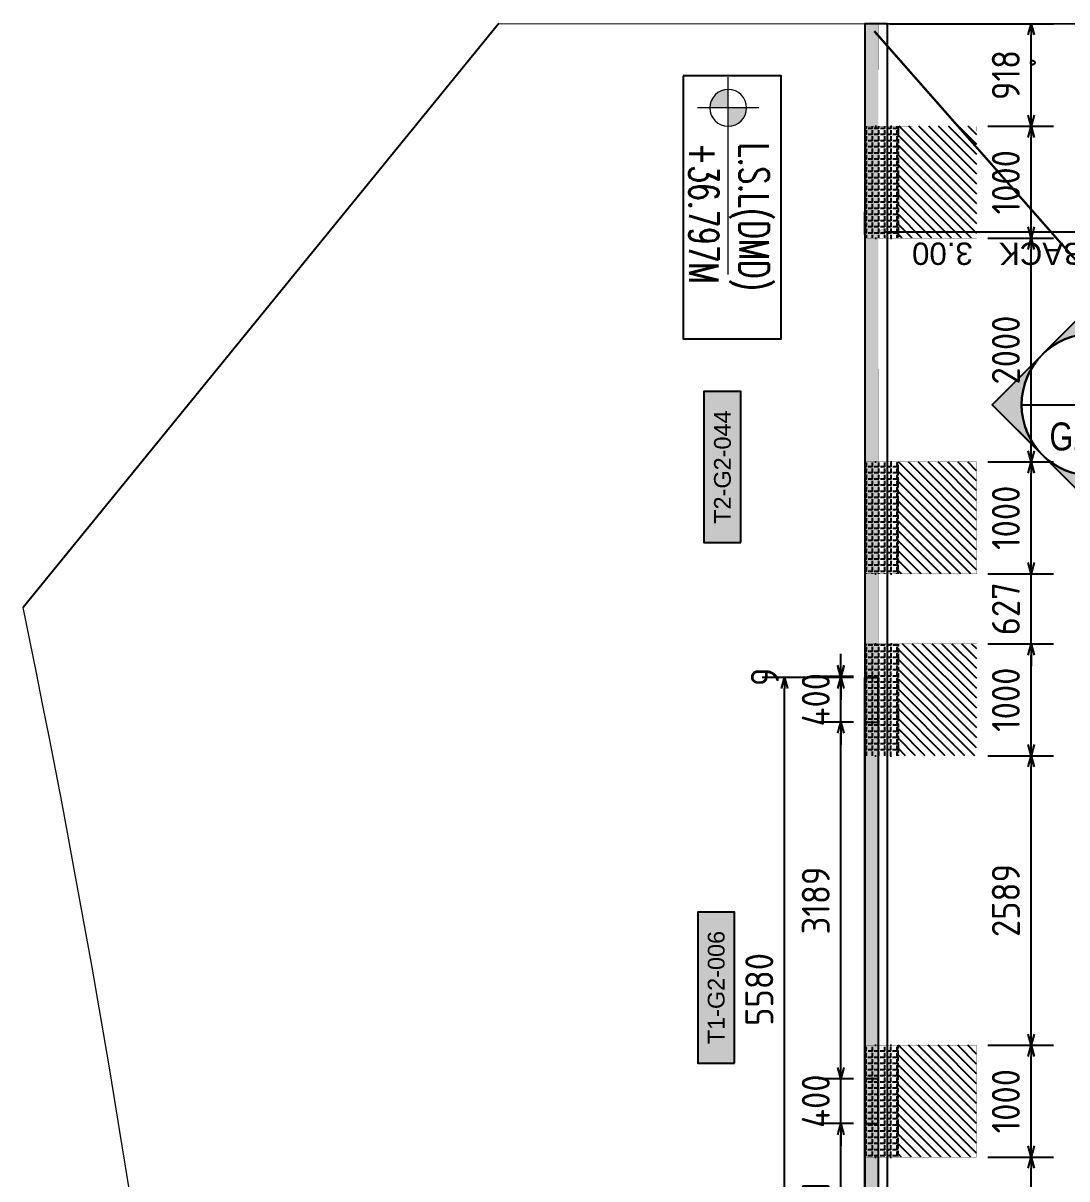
# Model space of a CAD drawing. Header units: centimetres. Extents: x -6122352 to 6876996, y -1694241 to 2592194.
# Drawn here: x -3087 to 6243, y -28477 to -18144 of the extents above; entities that cross this region are included whole.
import ezdxf
from ezdxf.enums import TextEntityAlignment as Align
from ezdxf.xclip import XClip

# ---------------------------------------------------------------- set-up
doc = ezdxf.new("R2010")
doc.units = ezdxf.units.CM
doc.header["$MEASUREMENT"] = 0
doc.header["$XCLIPFRAME"] = 2
doc.header["$PDMODE"] = 66
doc.header["$PDSIZE"] = 100
doc.linetypes.add('CENTER', pattern=[2, 1.25, -0.25, 0.25, -0.25])
doc.linetypes.add('DASHED2', pattern=[0.375, 0.25, -0.125])
doc.layers.get('Defpoints').update_dxf_attribs({"color": 255, "linetype": 'CENTER'})
for name, color, linetype in [('00-MI-DIM', 7, 'Continuous'), ('@MI-FOOTINGS', 7, 'Continuous'), ('@MI-MEP', 7, 'Continuous'), ('@MI-REF LAYER', 7, 'Continuous'), ('@MI-TYPE-01', 30, 'Continuous'), ('@MI-TYPE-02', 6, 'Continuous'), ('PANEL-TAGS', 7, 'Continuous'), ('S-DIMENSION', 251, 'Continuous'), ('XREF1$0$S-LEVELS', 2, 'Continuous'), ('XREF1$0$TYPICAL NEW PROFILE', 3, 'Continuous')]:
    doc.layers.add(name, color=color, linetype=linetype)
for name, color, linetype, lineweight, true_color in [('08-Compound Wall-2', 6, 'Continuous', 25, 0xff00ff), ('23585-XR-AR-DAMAC PLOT LIMITS$0$1-End units', 7, 'Continuous', 5, 0xf8991e), ('23585-XR-AR-DAMAC PLOT LIMITS$0$1-Open Space', 7, 'Continuous', 5, 0x90cf5a)]:
    doc.layers.add(name, color=color, linetype=linetype, lineweight=lineweight, true_color=true_color)
doc.layers.add('A-ANNO-TEXT', color=3, linetype='Continuous', lineweight=25)
doc.layers.add('XREF1$0$36-TAGLVL', color=23, linetype='Continuous', lineweight=9)
doc.styles.add('Arial Narrow', font='ARIALN.TTF', dxfattribs={"width": 0.95, "height": 500})
doc.styles.add('PANELTAG_STYLE', font='arial.ttf')
doc.styles.add('Schueco-BEMSTIL', font='isocpeur.ttf', dxfattribs={"width": 0.9})
doc.styles.get("Standard").update_dxf_attribs({"font": 'arial.ttf'})
doc.styles.add('XREF1$0$DLT_TEXT', font='romans.shx', dxfattribs={"width": 0.7})
doc.dimstyles.new('MI- JWC-TXT-2.5 MM', dxfattribs={"dimscale": 1.5, "dimtxt": 2.5, "dimasz": 1, "dimexe": 2, "dimexo": 1, "dimgap": 1, "dimtad": 1, "dimdec": 0, "dimdsep": 46, "dimtxsty": 'Schueco-BEMSTIL', "dimblk": 'OPEN30', "dimcen": 0, "dimdle": 2, "dimclrd": 140, "dimclre": 8, "dimclrt": 40, "dimadec": 0, "dimazin": 2, "dimtfac": 1, "dimtdec": 0, "dimtix": 1, "dimtmove": 2, "dimatfit": 3, "dimldrblk": 'OPEN', "dimfxl": 2, "dimlwd": -1, "dimlwe": -1, "dimarcsym": 0})
doc.dimstyles.get("Standard").update_dxf_attribs({"dimtxt": 5, "dimasz": 0.5, "dimexe": 0.18, "dimexo": 0.0625, "dimgap": 0.09, "dimtad": 0, "dimtih": 1, "dimtoh": 1, "dimdec": 0, "dimzin": 0, "dimdsep": 46, "dimtxsty": 'Standard', "dimcen": 0.09, "dimadec": 0, "dimazin": 0, "dimtfac": 1, "dimtdec": 0, "dimtofl": 0, "dimtmove": 0, "dimatfit": 3, "dimfxl": 1, "dimtolj": 1, "dimtzin": 0, "dimarcsym": 0})

# ---------------------------------------------------------------- blocks, each defined once
blk = doc.blocks.new('23585-XR-AR-BOUNDARY WALLS AND SETBACKS')
at = {"layer": '08-Compound Wall-2'}
for points in [[(496408.2168123897, 2768888.011560644), (496425.8384823207, 2768871.865715776), (496431.8861699822, 2768878.466056528), (496435.9395700579, 2768882.889856611), (496439.9931717184, 2768887.313658422), (496444.0465700577, 2768891.737456611), (496448.0999700584, 2768896.16125661), (496454.2139138345, 2768902.833818778), (496436.5926161939, 2768918.979903345)], [(496408.2168132926, 2768888.011559817), (496408.0816999988, 2768887.864099999), (496425.7770999984, 2768871.650699998)]]:
    blk.add_lwpolyline(points, dxfattribs=at)
blk = doc.blocks.new('A$C9d9485f6')
at = {"layer": 'A-ANNO-TEXT', "rotation": 312.4881850805905}
blk.add_blockref('23585-XR-AR-BOUNDARY WALLS AND SETBACKS', (-2377088.534775567, -1504219.252137818), dxfattribs=at)
blk = doc.blocks.new('23585-XR-AR-DAMAC PLOT LIMITS')
at = {"layer": '23585-XR-AR-DAMAC PLOT LIMITS$0$1-End units', "color": 251, "true_color": 0x636466}
blk.add_lwpolyline([(496431.9599000001, 2768878.398499999), (496425.7770999996, 2768871.650699999), (496408.0817, 2768887.8641), (496409.3970999997, 2768889.299699999), (496414.2648999998, 2768894.612299999)], close=True, dxfattribs=at)
at = {"layer": '23585-XR-AR-DAMAC PLOT LIMITS$0$1-Open Space', "color": 251, "true_color": 0x636466}
blk.add_lwpolyline([(496425.7770999996, 2768871.650699999), (496443.4716999996, 2768855.436699999), (496442.1381000001, 2768853.9813), (496435.5941000003, 2768854.147299999, 0.08578869217651659), (496406.8481000001, 2768878.7903), (496405.8706999999, 2768885.451099999), (496408.0817, 2768887.8641)], format="xyb", close=True, dxfattribs=at)
blk = doc.blocks.new('A$Cf093b529')
at = {"layer": 'A-ANNO-TEXT'}
blk.add_blockref('23585-XR-AR-DAMAC PLOT LIMITS', (-495391.9901121984, -2768603.441896566), dxfattribs=at)
blk = doc.blocks.new('A$C780da55d')
at = {"layer": 'S-DIMENSION'}
blk.add_circle((39.30158065707656, -0.001709586009383202), 0.01815226144074724, dxfattribs=at)
blk = doc.blocks.new('23585-XR-AR-MALDIVE-2$0$TH_4')
blk.add_blockref('A$C780da55d', (495794.655359471, 2769130.864096801))
blk = doc.blocks.new('A$C03c3e00e')
at = {"color": 1, "true_color": 0xeb0000, "const_width": 0.01}
blk.add_lwpolyline([(33.15006812522188, 1.438171602785587e-05), (27.15006329119205, 1.438264735043049e-05), (21.15020591858774, 0.0001494970638304949), (15.15020108455792, 0.0001494968309998512), (9.15019625145942, 0.0001494991593062878), (0.0001474553719162941, 0.0003353334031999111), (0, 24.00021955440752), (9.150196256116033, 24.00016883295029), (15.15020108921453, 24.00016883132048), (21.15020592231303, 24.00016883062199), (27.15034586936235, 24.00002136896364), (33.15035070292652, 24.00002136942931), (42.30238985735923, 24.0000316798687), (42.30267242528498, 2.328306436538696e-10), (40.35556572116911, 9.136274456977844e-07)], close=True, dxfattribs=at)
blk = doc.blocks.new('*D712')
at = {"color": 0, "lineweight": -2, "transparency": 16777216}
for p, q in [((494356.9695446439, 2767860.795237173), (494356.9695446439, 2767861.125886553)), ((494359.9720952666, 2767860.969882683), (494359.9720952666, 2767860.765886552)), ((494359.7920952666, 2767860.945886552), (494357.1495446439, 2767860.945886552))]:
    blk.add_line(p, q, dxfattribs=at)
at = {"color": 0, "transparency": 16777216}
for points in [[(494357.1495446439, 2767860.975886552), (494357.1495446439, 2767860.915886553), (494356.9695446439, 2767860.945886552)], [(494359.7920952666, 2767860.975886552), (494359.7920952666, 2767860.915886553), (494359.9720952666, 2767860.945886552)]]:
    blk.add_solid(points, dxfattribs=at)
at = {"layer": 'Defpoints', "color": 0, "transparency": 16777216}
for p in [(494359.9720952666, 2767861.032382683), (494356.9695446439, 2767860.945886552), (494356.9695446439, 2767860.732737173)]:
    blk.add_point(p, dxfattribs=at)
at = {"color": 0, "transparency": 16777216, "insert": (494358.4708199553, 2767861.139365406), "char_height": 0.2, "attachment_point": 5}
blk.add_mtext('\\A1;SET BACK   3.00', dxfattribs=at)
blk = doc.blocks.new('XREF1$0$LVL  ATTR')
at = {"color": 7}
blk.add_wipeout([(-0.33727806633866564, 0.38352486299273547), (1.8973092599409713, 0.38352486299273547), (1.8973092599409713, -0.45047952129880775), (-0.33727806633866564, -0.4504795212988073)], dxfattribs=at)
at = {"layer": 'XREF1$0$36-TAGLVL', "extrusion": (-4.888139810645865e-07, 1.406522031717416e-17, 0.9999999999998805)}
h = blk.add_hatch(color=252, dxfattribs=at)
h.paths.add_polyline_path([(-0.06536514837319736, 0.1562500046566129, 0.4142135623730951), (-0.2216151483731973, 4.656612873077392e-09), (-0.06536514837319736, 4.656612873077392e-09)])
h.paths.add_polyline_path([(0.09088485162680264, 4.656612873077392e-09), (-0.06536514837319736, 4.656612873077392e-09), (-0.06536514837319736, -0.1562499953433871, 0.4142135623730951)])
at = {"layer": 'XREF1$0$36-TAGLVL', "extrusion": (-4.888139810645865e-07, 1.406522031717408e-17, 0.9999999999998805)}
for p, q in [((-0.06536515014719235, -0.2604166821887048), (-0.06536515014719235, 0.2604166511446238)), ((1.351057254982072, -1.396983861923218e-08, 5.262988010916589e-07), (-0.3253053234689158, -1.396983861923218e-08, -1.018362459642307e-07))]:
    blk.add_line(p, q, dxfattribs=at)
blk.add_circle((-0.06536514830387681, -4.494034574497252e-25, 3.195139836529895e-08), 0.15625, dxfattribs=at)
at = {"layer": 'XREF1$0$S-LEVELS', "color": 1}
blk.add_lwpolyline([(-0.3372780663386656, 0.3835248629927364), (1.897309259940972, 0.3835248629927364), (1.897309259940972, -0.4504795212988069), (-0.3372780663386656, -0.4504795212988069)], close=True, dxfattribs=at)
at = {"layer": 'XREF1$0$TYPICAL NEW PROFILE', "color": 3, "style": 'XREF1$0$DLT_TEXT', "width": 0.7}
for tag, p in [('+0.00M', (0.2413431143818681, 0.067100426539497, -0.0001437184612911057)), ('S.S.L', (0.2413431143818681, -0.3452672204089993, -0.0001437184612911057))]:
    blk.add_attdef(tag, p, '', height=0.2500000000000001, dxfattribs=at)
blk = doc.blocks.new('T1-FOOTING')
at = {"transparency": 33554679}
h = blk.add_hatch(dxfattribs=at)
h.set_pattern_fill('ANGLE', color=256, scale=500)
h.set_pattern_definition([(0, (0, 0), (0, 137.5), [100, -37.5]), (90, (0, 0), (-137.5, 8.419446744138054e-15), [100, -37.5])])
h.paths.add_polyline_path([(-500, -300.0000000000218), (499.9999999999964, -300.0000000000218), (499.9999999999964, -1.818989403545856e-11), (-500, -1.818989403545856e-11)])
h.paths.add_polyline_path([(-499.75, -299.7500000000218), (499.7499999999964, -299.7500000000218), (499.7499999999964, -0.2500000000181899), (-499.75, -0.2500000000181899)], flags=16)
h = blk.add_hatch(dxfattribs=at)
h.set_pattern_fill('ANGLE', color=8, scale=200)
h.set_pattern_definition([(0, (0, 0), (0, 55.00000000000001), [40, -15]), (90, (0, 0), (-55.00000000000001, 3.367778697655222e-15), [40, -15])])
h.paths.add_polyline_path([(500.0000000000025, -300.0000000000218), (500.0000000000035, -1.818989403545856e-11), (-500, -1.816147232602816e-11), (-499.9999999999989, -300.0000000000291)])
h = blk.add_hatch(dxfattribs=at)
h.set_pattern_fill('ANSI31', color=8, scale=500)
h.set_pattern_definition([(45, (0, 0), (-44.19417382415922, 44.19417382415922), [])])
h.paths.add_polyline_path([(500, -1000.000000000015), (500.0000000000025, -300.0000000000218), (-499.9999999999989, -300.000000000029), (-499.9999999999964, -1000.000000000011)])
at = {"layer": '@MI-TYPE-01', "color": 240, "linetype": 'DASHED2', "true_color": 0xed1f24}
blk.add_line((-500.0000000000073, -300.0000000000291), (499.9999999999964, -300.0000000000218), dxfattribs=at)
at = {"layer": '@MI-TYPE-01', "color": 240, "true_color": 0xed1f24, "const_width": 2.5}
blk.add_lwpolyline([(-500, -1.818989403545856e-11), (500.0000000000036, -1.818989403545856e-11), (500, -1000.000000000015), (-499.9999999999964, -1000.000000000011)], close=True, dxfattribs=at)
blk = doc.blocks.new('A$C90a9385a')
at = {"layer": '@MI-TYPE-02'}
h = blk.add_hatch(color=256, dxfattribs=at)
h.dxf.hatch_style = 1
h.paths.add_polyline_path([(5835.000000000029, 0), (0, 0), (0, -120), (5835, -120)])
at = {"layer": '@MI-TYPE-02', "const_width": 2.5}
blk.add_lwpolyline([(5835.000000000029, 0), (0, 0), (0, -120), (5835, -120)], close=True, dxfattribs=at)
at = {"layer": '@MI-FOOTINGS', "color": 240, "true_color": 0xed1f24}
for p in [(1417.536642821826, 0.872473891977279), (4417.536642821826, 0.8724738919918309)]:
    blk.add_blockref('T1-FOOTING', p, dxfattribs=at)
blk = doc.blocks.new('RCC COPING')
at = {"layer": '@MI-TYPE-01', "transparency": 33554679}
h = blk.add_hatch(color=8, dxfattribs=at)
h.dxf.hatch_style = 1
h.paths.add_polyline_path([(60.00000000000364, 200), (-59.99999999999636, 200), (-59.99999999999636, -200), (60.00000000000364, -200)])
at = {"layer": '@MI-TYPE-01', "color": 30}
blk.add_lwpolyline([(-59.99999999999636, 200), (60.00000000000364, 200), (60.00000000000364, -200), (-59.99999999999636, -200)], close=True, dxfattribs=at)
blk = doc.blocks.new('31309MM')
at = {"layer": '@MI-TYPE-01', "transparency": 33554679}
h = blk.add_hatch(color=30, dxfattribs=at)
h.dxf.hatch_style = 1
h.paths.add_polyline_path([(0, 120.0000000000582), (5581.866123049753, 120.0000000000582), (5581.866123049753, 0), (0, 0)])
h.paths.add_polyline_path([(5591.866123044863, -1.164153218269348e-10), (12763.97374439728, -1.164153218269348e-10), (12763.97374439752, 120.0000000000582), (5591.866123044863, 120)])
h.paths.add_polyline_path([(12773.97374439193, 120), (18355.62019030144, 119.9999999999418), (18355.62019030168, -0.1500736206653528), (12773.97374439193, -0.1500736207235605)])
h.paths.add_polyline_path([(18365.71023449278, -0.1500736205489375), (23537.39638165059, -0.1500736205489375), (23537.39638165035, 119.9999999999418), (18365.71023449278, 119.9999999999418)])
h.paths.add_polyline_path([(23547.39638164593, 120), (30719.50400295644, 120), (30719.50400295644, -5.820766091346741e-11), (23547.39638164593, -5.820766091346741e-11)])
h.paths.add_polyline_path([(30729.50400295085, 0), (36309.33053738088, -5.820766091346741e-11), (36309.33053738088, 119.9999662167393), (30729.50400295109, 119.9999662167975)])
at = {"layer": '@MI-TYPE-01', "color": 30}
blk.add_lwpolyline([(30729.50400295085, 0), (36309.33053738088, -5.820766091346741e-11), (36309.33053738088, 119.9999662167393), (30729.50400295109, 119.9999662167975)], close=True, dxfattribs=at)
at = {"layer": '@MI-TYPE-01', "color": 240, "true_color": 0xed1f24, "rotation": 89.95700707059105}
for p in [(32520.25155518996, 59.99998310836963), (36109.28557160008, 60.15005672897678)]:
    blk.add_blockref('RCC COPING', p, dxfattribs=at)
blk = doc.blocks.new('A$Ceca04276')
at = {"layer": '@MI-TYPE-01', "color": 30, "rotation": 89.98971944707202}
blk.add_blockref('31309MM', (0.4863932078296784, 9.943239066810747), dxfattribs=at)
blk = doc.blocks.new('_Open30')
at = {"color": 0, "linetype": 'ByBlock', "lineweight": -2}
for p, q in [((-1, 0.26794919), (0, 0)), ((0, 0), (-1, -0.26794919)), ((0, 0), (-1, 0))]:
    blk.add_line(p, q, dxfattribs=at)
blk = doc.blocks.new('*D898')
at = {"color": 8, "transparency": 16777216}
for p, q in [((-101.3383461054032, -5844.09564762746), (-919.3445929940035, -5844.09564762746)), ((-102.3324214586608, -11423.83204933398), (-919.3445929940023, -11423.83204933398))]:
    blk.add_line(p, q, dxfattribs=at)
at = {"color": 140, "transparency": 16777216}
blk.add_line((-719.3445929940021, -11323.83204933398), (-719.3445929940033, -5944.09564762746), dxfattribs=at)
at = {"layer": 'Defpoints', "color": 0, "transparency": 16777216}
for p in [(-719.3445929940034, -5844.09564762746), (-1.338346105403204, -5844.09564762746), (-2.332421458660766, -11423.83204933398)]:
    blk.add_point(p, dxfattribs=at)
at = {"color": 140, "transparency": 16777216, "xscale": 100, "yscale": 100, "zscale": 100}
for p, rotation in [((-719.3445929940034, -5844.09564762746), 90), ((-719.3445929940021, -11423.83204933398), 270)]:
    blk.add_blockref('_Open30', p, dxfattribs=dict(at, rotation=rotation))
at = {"color": 40, "transparency": 16777216, "insert": (-944.3445929940051, -8633.963848480718), "char_height": 250, "attachment_point": 5, "rotation": 90, "style": 'Schueco-BEMSTIL'}
blk.add_mtext('5580', dxfattribs=at)
blk = doc.blocks.new('_Open')
at = {"color": 0, "linetype": 'ByBlock', "lineweight": -2}
for p, q in [((-1, 0.1666666666666667), (0, 0)), ((-1, -0.1666666666666667), (0, 0)), ((0, 0), (-1, 0))]:
    blk.add_line(p, q, dxfattribs=at)
blk = doc.blocks.new('*D884')
at = {"color": 8, "transparency": 16777216}
for p, q in [((-101.8989512610589, -9833.129514857339), (-414.3153052969164, -9833.129514857339)), ((-102.3324214586558, -11423.83204933397), (-414.3153052969161, -11423.83204933397))]:
    blk.add_line(p, q, dxfattribs=at)
at = {"color": 140, "transparency": 16777216}
blk.add_line((-214.3153052969161, -11323.83204933397), (-214.3153052969163, -9933.129514857339), dxfattribs=at)
at = {"layer": 'Defpoints', "color": 0, "transparency": 16777216}
for p in [(-214.3153052969164, -9833.129514857339), (-1.898951261058849, -9833.129514857339), (-2.332421458655772, -11423.83204933397)]:
    blk.add_point(p, dxfattribs=at)
at = {"color": 140, "transparency": 16777216, "xscale": 100, "yscale": 100, "zscale": 100}
for p, rotation in [((-214.3153052969164, -9833.129514857339), 90), ((-214.315305296916, -11423.83204933397), 270)]:
    blk.add_blockref('_Open30', p, dxfattribs=dict(at, rotation=rotation))
at = {"color": 40, "transparency": 16777216, "insert": (-439.3153052969191, -10628.48078209566), "char_height": 250, "attachment_point": 5, "rotation": 90, "style": 'Schueco-BEMSTIL'}
blk.add_mtext('1591', dxfattribs=at)
blk = doc.blocks.new('*D909')
at = {"color": 140, "transparency": 16777216}
for p, q in [((-214.3153052969219, -9333.129580342209), (-214.315305296922, -9233.129580342209)), ((-214.3153052969218, -9833.129514857343), (-214.3153052969219, -9433.129580342209)), ((-214.3153052969218, -9933.129514857343), (-214.3153052969218, -10033.12951485734))]:
    blk.add_line(p, q, dxfattribs=at)
at = {"color": 8, "transparency": 16777216}
for p, q in [((-102.1278352702108, -9433.129580342209), (-414.315305296922, -9433.129580342209)), ((-101.8989512610641, -9833.129514857343), (-414.3153052969219, -9833.129514857343))]:
    blk.add_line(p, q, dxfattribs=at)
at = {"layer": 'Defpoints', "color": 0, "transparency": 16777216}
for p in [(-214.3153052969219, -9433.129580342209), (-2.127835270210782, -9433.129580342209), (-1.898951261064064, -9833.129514857343)]:
    blk.add_point(p, dxfattribs=at)
at = {"color": 140, "transparency": 16777216, "xscale": 100, "yscale": 100, "zscale": 100}
for p, rotation in [((-214.3153052969219, -9433.129580342209), 270), ((-214.3153052969218, -9833.129514857343), 90)]:
    blk.add_blockref('_Open30', p, dxfattribs=dict(at, rotation=rotation))
at = {"color": 40, "transparency": 16777216, "insert": (-439.3153052969245, -9633.129547599774), "char_height": 250, "attachment_point": 5, "rotation": 90, "style": 'Schueco-BEMSTIL'}
blk.add_mtext('400', dxfattribs=at)
blk = doc.blocks.new('*D910')
at = {"color": 8, "transparency": 16777216}
for p, q in [((-101.1094620962167, -6244.095582142598), (-414.3153052969229, -6244.095582142598)), ((-102.1278352702109, -9433.12958034221), (-414.3153052969221, -9433.12958034221))]:
    blk.add_line(p, q, dxfattribs=at)
at = {"color": 140, "transparency": 16777216}
blk.add_line((-214.3153052969221, -9333.12958034221), (-214.3153052969228, -6344.095582142598), dxfattribs=at)
at = {"layer": 'Defpoints', "color": 0, "transparency": 16777216}
for p in [(-214.3153052969228, -6244.095582142598), (-1.109462096216653, -6244.095582142598), (-2.127835270210881, -9433.12958034221)]:
    blk.add_point(p, dxfattribs=at)
at = {"color": 140, "transparency": 16777216, "xscale": 100, "yscale": 100, "zscale": 100}
for p, rotation in [((-214.3153052969228, -6244.095582142598), 90), ((-214.3153052969221, -9433.12958034221), 270)]:
    blk.add_blockref('_Open30', p, dxfattribs=dict(at, rotation=rotation))
at = {"color": 40, "transparency": 16777216, "insert": (-439.3153052969246, -7838.612581242402), "char_height": 250, "attachment_point": 5, "rotation": 90, "style": 'Schueco-BEMSTIL'}
blk.add_mtext('3189', dxfattribs=at)
blk = doc.blocks.new('*D911')
at = {"color": 140, "transparency": 16777216}
for p, q in [((-214.3153052969235, -5744.005630093037), (-214.3153052969236, -5644.005630093037)), ((-214.3153052969234, -6244.095582142591), (-214.3153052969235, -5844.005630093037)), ((-214.3153052969234, -6344.095582142591), (-214.3153052969234, -6444.095582142591))]:
    blk.add_line(p, q, dxfattribs=at)
at = {"color": 8, "transparency": 16777216}
for p, q in [((-101.1888203460909, -5844.005630093037), (-414.3153052969236, -5844.005630093037)), ((-101.1094620962172, -6244.095582142591), (-414.3153052969235, -6244.095582142591))]:
    blk.add_line(p, q, dxfattribs=at)
at = {"layer": 'Defpoints', "color": 0, "transparency": 16777216}
for p in [(-214.3153052969235, -5844.005630093037), (-1.188820346090893, -5844.005630093037), (-1.109462096217151, -6244.095582142591)]:
    blk.add_point(p, dxfattribs=at)
at = {"color": 140, "transparency": 16777216, "xscale": 100, "yscale": 100, "zscale": 100}
for p, rotation in [((-214.3153052969235, -5844.005630093037), 270), ((-214.3153052969234, -6244.095582142591), 90)]:
    blk.add_blockref('_Open30', p, dxfattribs=dict(at, rotation=rotation))
at = {"color": 40, "transparency": 16777216, "insert": (-439.3153052969251, -6044.050606117813), "char_height": 250, "attachment_point": 5, "rotation": 90, "style": 'Schueco-BEMSTIL'}
blk.add_mtext('400', dxfattribs=at)
blk = doc.blocks.new('*D888')
at = {"color": 140, "transparency": 16777216}
for p, q in [((-214.315305296918, -5734.999906340273), (-214.315305296918, -5634.999906340273)), ((-214.3153052969179, -5844.005630093046), (-214.3153052969179, -5834.999906340273)), ((-214.3153052969179, -5944.005630093046), (-214.3153052969179, -6044.005630093046))]:
    blk.add_line(p, q, dxfattribs=at)
at = {"color": 8, "transparency": 16777216}
for p, q in [((-101.0454709024635, -5834.999906340273), (-414.315305296918, -5834.999906340273)), ((-101.1888203460851, -5844.005630093046), (-414.315305296918, -5844.005630093046))]:
    blk.add_line(p, q, dxfattribs=at)
at = {"layer": 'Defpoints', "color": 0, "transparency": 16777216}
for p in [(-214.3153052969179, -5834.999906340273), (-1.188820346085087, -5844.005630093046), (-1.045470902463427, -5834.999906340273)]:
    blk.add_point(p, dxfattribs=at)
at = {"color": 140, "transparency": 16777216, "xscale": 100, "yscale": 100, "zscale": 100}
for p, rotation in [((-214.3153052969179, -5834.999906340273), 270), ((-214.3153052969179, -5844.005630093046), 90)]:
    blk.add_blockref('_Open30', p, dxfattribs=dict(at, rotation=rotation))
at = {"color": 40, "transparency": 16777216, "insert": (-895.0208684303062, -5839.502768216658), "char_height": 250, "attachment_point": 5, "rotation": 90, "style": 'Schueco-BEMSTIL'}
blk.add_mtext('9', dxfattribs=at)
blk = doc.blocks.new('*D1365')
at = {"color": 8, "transparency": 16777216}
for p, q in [((1097.898921421858, -10133.30487979477), (1684.68492526375, -10133.30487979477)), ((1097.584496953758, -12724.70992536829), (1684.684925263751, -12724.70992536829))]:
    blk.add_line(p, q, dxfattribs=at)
at = {"color": 140, "transparency": 16777216}
blk.add_line((1484.68492526375, -12624.70992536829), (1484.68492526375, -10233.30487979477), dxfattribs=at)
at = {"layer": 'Defpoints', "color": 0, "transparency": 16777216}
for p in [(997.8989214218584, -10133.30487979477), (1484.68492526375, -10133.30487979477), (997.5844969537579, -12724.70992536829)]:
    blk.add_point(p, dxfattribs=at)
at = {"color": 140, "transparency": 16777216, "xscale": 100, "yscale": 100, "zscale": 100}
for p, rotation in [((1484.68492526375, -10133.30487979477), 90), ((1484.68492526375, -12724.70992536829), 270)]:
    blk.add_blockref('_Open30', p, dxfattribs=dict(at, rotation=rotation))
at = {"color": 40, "transparency": 16777216, "insert": (1259.684925263747, -11429.00740258153), "char_height": 250, "attachment_point": 5, "rotation": 90, "style": 'Schueco-BEMSTIL'}
blk.add_mtext('2591', dxfattribs=at)
blk = doc.blocks.new('*D1366')
at = {"color": 8, "transparency": 16777216}
for p, q in [((1098.074261302944, -9133.30489516681), (1684.68492526375, -9133.30489516681)), ((1097.898921421858, -10133.30487979477), (1684.684925263751, -10133.30487979477))]:
    blk.add_line(p, q, dxfattribs=at)
at = {"color": 140, "transparency": 16777216}
blk.add_line((1484.68492526375, -10033.30487979477), (1484.68492526375, -9233.30489516681), dxfattribs=at)
at = {"layer": 'Defpoints', "color": 0, "transparency": 16777216}
for p in [(998.0742613029438, -9133.30489516681), (1484.68492526375, -9133.30489516681), (997.8989214218584, -10133.30487979477)]:
    blk.add_point(p, dxfattribs=at)
at = {"color": 140, "transparency": 16777216, "xscale": 100, "yscale": 100, "zscale": 100}
for p, rotation in [((1484.68492526375, -9133.30489516681), 90), ((1484.68492526375, -10133.30487979477), 270)]:
    blk.add_blockref('_Open30', p, dxfattribs=dict(at, rotation=rotation))
at = {"color": 40, "transparency": 16777216, "insert": (1259.684925263747, -9633.304887480786), "char_height": 250, "attachment_point": 5, "rotation": 90, "style": 'Schueco-BEMSTIL'}
blk.add_mtext('1000', dxfattribs=at)
blk = doc.blocks.new('*D1367')
at = {"color": 8, "transparency": 16777216}
for p, q in [((1098.688410586678, -6544.270947080018), (1684.68492526375, -6544.270947080018)), ((1098.074261302944, -9133.30489516681), (1684.684925263751, -9133.30489516681))]:
    blk.add_line(p, q, dxfattribs=at)
at = {"color": 140, "transparency": 16777216}
blk.add_line((1484.684925263751, -9033.30489516681), (1484.68492526375, -6644.270947080018), dxfattribs=at)
at = {"layer": 'Defpoints', "color": 0, "transparency": 16777216}
for p in [(998.688410586678, -6544.270947080018), (1484.68492526375, -6544.270947080018), (998.0742613029438, -9133.30489516681)]:
    blk.add_point(p, dxfattribs=at)
at = {"color": 140, "transparency": 16777216, "xscale": 100, "yscale": 100, "zscale": 100}
for p, rotation in [((1484.68492526375, -6544.270947080018), 90), ((1484.684925263751, -9133.30489516681), 270)]:
    blk.add_blockref('_Open30', p, dxfattribs=dict(at, rotation=rotation))
at = {"color": 40, "transparency": 16777216, "insert": (1259.684925263748, -7838.787921123412), "char_height": 250, "attachment_point": 5, "rotation": 90, "style": 'Schueco-BEMSTIL'}
blk.add_mtext('2589', dxfattribs=at)
blk = doc.blocks.new('*D1368')
at = {"color": 8, "transparency": 16777216}
for p, q in [((1098.863750467776, -5544.270962452056), (1684.68492526375, -5544.270962452056)), ((1098.688410586678, -6544.270947080018), (1684.684925263751, -6544.270947080018))]:
    blk.add_line(p, q, dxfattribs=at)
at = {"color": 140, "transparency": 16777216}
blk.add_line((1484.68492526375, -6444.270947080018), (1484.68492526375, -5644.270962452056), dxfattribs=at)
at = {"layer": 'Defpoints', "color": 0, "transparency": 16777216}
for p in [(998.8637504677758, -5544.270962452056), (1484.68492526375, -5544.270962452056), (998.688410586678, -6544.270947080018)]:
    blk.add_point(p, dxfattribs=at)
at = {"color": 140, "transparency": 16777216, "xscale": 100, "yscale": 100, "zscale": 100}
for p, rotation in [((1484.68492526375, -5544.270962452056), 90), ((1484.68492526375, -6544.270947080018), 270)]:
    blk.add_blockref('_Open30', p, dxfattribs=dict(at, rotation=rotation))
at = {"color": 40, "transparency": 16777216, "insert": (1259.684925263748, -6044.270954766036), "char_height": 250, "attachment_point": 5, "rotation": 90, "style": 'Schueco-BEMSTIL'}
blk.add_mtext('1000', dxfattribs=at)
blk = doc.blocks.new('*D1369')
at = {"color": 140, "transparency": 16777216}
for p, q in [((1484.684925263751, -4817.64229431407), (1484.684925263751, -4717.64229431407)), ((1484.684925263751, -5544.270962452056), (1484.684925263751, -4917.64229431407)), ((1484.684925263751, -5644.270962452056), (1484.684925263751, -5744.270962452056))]:
    blk.add_line(p, q, dxfattribs=at)
at = {"color": 8, "transparency": 16777216}
for p, q in [((1098.246436402435, -4917.64229431407), (1684.684925263751, -4917.64229431407)), ((1098.863750467776, -5544.270962452056), (1684.684925263751, -5544.270962452056))]:
    blk.add_line(p, q, dxfattribs=at)
at = {"layer": 'Defpoints', "color": 0, "transparency": 16777216}
for p in [(998.2464364024349, -4917.64229431407), (1484.684925263751, -4917.64229431407), (998.8637504677758, -5544.270962452056)]:
    blk.add_point(p, dxfattribs=at)
at = {"color": 140, "transparency": 16777216, "xscale": 100, "yscale": 100, "zscale": 100}
for p, rotation in [((1484.684925263751, -4917.64229431407), 270), ((1484.684925263751, -5544.270962452056), 90)]:
    blk.add_blockref('_Open30', p, dxfattribs=dict(at, rotation=rotation))
at = {"color": 40, "transparency": 16777216, "insert": (1259.684925263749, -5230.956628383062), "char_height": 250, "attachment_point": 5, "rotation": 90, "style": 'Schueco-BEMSTIL'}
blk.add_mtext('627', dxfattribs=at)
blk = doc.blocks.new('*D1370')
at = {"color": 8, "transparency": 16777216}
for p, q in [((1098.425608793623, -3917.642310365447), (1684.684925263751, -3917.642310365447)), ((1098.246436402435, -4917.64229431407), (1684.684925263751, -4917.64229431407))]:
    blk.add_line(p, q, dxfattribs=at)
at = {"color": 140, "transparency": 16777216}
blk.add_line((1484.684925263751, -4817.64229431407), (1484.684925263751, -4017.642310365447), dxfattribs=at)
at = {"layer": 'Defpoints', "color": 0, "transparency": 16777216}
for p in [(998.4256087936233, -3917.642310365447), (1484.684925263751, -3917.642310365447), (998.2464364024349, -4917.64229431407)]:
    blk.add_point(p, dxfattribs=at)
at = {"color": 140, "transparency": 16777216, "xscale": 100, "yscale": 100, "zscale": 100}
for p, rotation in [((1484.684925263751, -3917.642310365447), 90), ((1484.684925263751, -4917.64229431407), 270)]:
    blk.add_blockref('_Open30', p, dxfattribs=dict(at, rotation=rotation))
at = {"color": 40, "transparency": 16777216, "insert": (1259.684925263749, -4417.642302339757), "char_height": 250, "attachment_point": 5, "rotation": 90, "style": 'Schueco-BEMSTIL'}
blk.add_mtext('1000', dxfattribs=at)
blk = doc.blocks.new('*D1371')
at = {"color": 8, "transparency": 16777216}
for p, q in [((1098.783953575869, -1917.642342468187), (1684.684925263751, -1917.642342468186)), ((1098.425608793623, -3917.642310365447), (1684.684925263751, -3917.642310365447))]:
    blk.add_line(p, q, dxfattribs=at)
at = {"color": 140, "transparency": 16777216}
blk.add_line((1484.684925263751, -3817.642310365447), (1484.684925263751, -2017.642342468187), dxfattribs=at)
at = {"layer": 'Defpoints', "color": 0, "transparency": 16777216}
for p in [(998.7839535758688, -1917.642342468187), (1484.684925263751, -1917.642342468187), (998.4256087936233, -3917.642310365447)]:
    blk.add_point(p, dxfattribs=at)
at = {"color": 140, "transparency": 16777216, "xscale": 100, "yscale": 100, "zscale": 100}
for p, rotation in [((1484.684925263751, -1917.642342468187), 90), ((1484.684925263751, -3917.642310365447), 270)]:
    blk.add_blockref('_Open30', p, dxfattribs=dict(at, rotation=rotation))
at = {"color": 40, "transparency": 16777216, "insert": (1259.68492526375, -2917.642326416816), "char_height": 250, "attachment_point": 5, "rotation": 90, "style": 'Schueco-BEMSTIL'}
blk.add_mtext('2000', dxfattribs=at)
blk = doc.blocks.new('*D1372')
at = {"color": 8, "transparency": 16777216}
for p, q in [((1098.963125967015, -917.6423585195629), (1684.684925263751, -917.6423585195628)), ((1098.783953575869, -1917.642342468187), (1684.684925263751, -1917.642342468186))]:
    blk.add_line(p, q, dxfattribs=at)
at = {"color": 140, "transparency": 16777216}
blk.add_line((1484.684925263751, -1817.642342468187), (1484.684925263751, -1017.642358519563), dxfattribs=at)
at = {"layer": 'Defpoints', "color": 0, "transparency": 16777216}
for p in [(998.9631259670147, -917.6423585195629), (1484.684925263751, -917.6423585195628), (998.7839535758688, -1917.642342468187)]:
    blk.add_point(p, dxfattribs=at)
at = {"color": 140, "transparency": 16777216, "xscale": 100, "yscale": 100, "zscale": 100}
for p, rotation in [((1484.684925263751, -917.6423585195628), 90), ((1484.684925263751, -1917.642342468187), 270)]:
    blk.add_blockref('_Open30', p, dxfattribs=dict(at, rotation=rotation))
at = {"color": 40, "transparency": 16777216, "insert": (1259.684925263751, -1417.642350493875), "char_height": 250, "attachment_point": 5, "rotation": 90, "style": 'Schueco-BEMSTIL'}
blk.add_mtext('1000', dxfattribs=at)
blk = doc.blocks.new('*D1373')
at = {"color": 8, "transparency": 16777216}
for p, q in [((219.9999980736758, -0.02150068696208321), (1684.684925263751, -0.02150068696184767)), ((1098.963125967015, -917.6423585195629), (1684.684925263752, -917.6423585195628))]:
    blk.add_line(p, q, dxfattribs=at)
at = {"color": 140, "transparency": 16777216}
blk.add_line((1484.684925263751, -817.6423585195628), (1484.684925263751, -100.0215006869619), dxfattribs=at)
at = {"layer": 'Defpoints', "color": 0, "transparency": 16777216}
for p in [(119.9999980736757, -0.02150068696209929), (1484.684925263751, -0.02150068696187983), (998.9631259670147, -917.6423585195629)]:
    blk.add_point(p, dxfattribs=at)
at = {"color": 140, "transparency": 16777216, "xscale": 100, "yscale": 100, "zscale": 100}
for p, rotation in [((1484.684925263751, -0.02150068696187983), 90), ((1484.684925263751, -917.6423585195628), 270)]:
    blk.add_blockref('_Open30', p, dxfattribs=dict(at, rotation=rotation))
at = {"color": 40, "transparency": 16777216, "insert": (1259.684925263751, -458.8319296032626), "char_height": 250, "attachment_point": 5, "rotation": 90, "style": 'Schueco-BEMSTIL'}
blk.add_mtext('918', dxfattribs=at)
blk = doc.blocks.new('*U1430')
h = blk.add_hatch(color=94)
edge = h.paths.add_edge_path()
edge.add_line((-5.853590386044781e-15, -6.350000000000011), (-3.839567134987508e-15, -8.98025612106916))
edge.add_line((-3.839567134987508e-15, -8.98025612106916), (-8.98025612106916, -1.4210854715202e-14))
edge.add_line((-8.98025612106916, -1.364422505680946e-14), (-1.243449787580175e-14, 8.980256121069147))
edge.add_line((-1.308023176029987e-14, 8.980256121069147), (-6.554262137165959e-15, 6.349999999999988))
edge.add_arc((-2.326472348102011e-15, -1.154631945610163e-14), 6.35, 90.00000000000004, 269.9999999999999)
at = {"color": 94}
blk.add_line((-6.35, -5.639932965095795e-15), (6.35, -1.127986593019159e-14), dxfattribs=at)
for points in [[(-5.853590386044781e-15, -6.350000000000011), (-3.839567134987508e-15, -8.98025612106916), (-8.98025612106916, -1.364422505680946e-14), (-1.308023176029987e-14, 8.980256121069147), (-6.554262137165959e-15, 6.349999999999988, 0.9999999999999994)], [(-4.490128060534579, 4.490128060534578, 0.4142135623730951), (-4.490128060534578, -4.49012806053458), (-8.98025612106916, -1.236372533598709e-15), (-4.490128060534585, 4.490128060534578)]]:
    blk.add_lwpolyline(points, format="xyb", close=True)
blk.add_circle((-1.409983241273949e-15, -5.639932965095795e-15), 6.35, dxfattribs=at)
at = {"style": 'Arial Narrow', "width": 0.95, "flags": 8}
blk.add_attdef('VIEWNUMBER', text='', height=2.5, dxfattribs=at).set_placement((-1.409983241273949e-15, -5.639932965095795e-15), align=Align.BOTTOM_CENTER)
blk.add_attdef('SHEETNUMBER', text='', height=2.5, dxfattribs=at).set_placement((-1.409983241273949e-15, -1.587500000000005), align=Align.TOP_CENTER)
blk = doc.blocks.new('PANELTAG')
at = {"layer": 'PANEL-TAGS', "color": 1}
blk.add_lwpolyline([(-13.5, -3.3), (13.5, -3.3), (13.5, 3.3), (-13.5, 3.3)], close=True, dxfattribs=at)
at = {"layer": 'PANEL-TAGS', "color": 40, "true_color": 0xffd700}
blk.add_solid([(-13.5, -3.3), (13.5, -3.3), (-13.5, 3.3), (13.5, 3.3)], dxfattribs=at)
at = {"layer": 'PANEL-TAGS', "color": 5, "style": 'PANELTAG_STYLE'}
blk.add_attdef('TAGNO', text='', height=3, dxfattribs=at).set_placement((0, 0), align=Align.CENTER)
blk = doc.blocks.new('A$C612c4346')
at = {"color": 1, "true_color": 0xeb0000, "const_width": 0.01}
blk.add_lwpolyline([(42.00608706020284, -17.73757537407801), (36.00608222605661, -17.73757537314668), (30.00622485333588, -17.7374402587302), (24.0062200196553, -17.7374402587302), (18.00621518632397, -17.7374402564019), (8.856166390469298, -17.737254422158), (8.856018934748136, 6.262629798613489), (18.00621519115521, 6.262579077389091), (24.00622002396267, 6.262579075526446), (30.00622485752683, 6.262579075060785), (36.00636480399407, 6.262431613169611), (42.00636963755824, 6.262431613635272), (51.15840879222378, 6.262441924307495), (51.15869136003312, -17.7375897555612), (49.21158465603366, -17.73758884193376)], close=True, dxfattribs=at)
dim = blk.add_linear_dim(base=(48.15611780120526, -15.87599544273689), p1=(51.15866842388641, -15.78949931217358), p2=(48.15611780120526, -16.08914482221007), text='SET BACK   <>', dimstyle='Standard', override={"dimtxt": 0.2, "dimtad": 1, "dimtih": 0, "dimdec": 2})
dim.commit()
dim.dimension.update_dxf_attribs({"geometry": '*D712', "text_midpoint": (49.65739311254583, -15.68251658882946), "insert": (-494308.8134268427, -2767876.821881995)})
blk = doc.blocks.new('T1-PARTITION PLAN')
at = {"layer": '@MI-FOOTINGS', "color": 240, "true_color": 0xed1f24, "rotation": 89.98995376478538}
for p in [(-1.223904100770596, -6044.095614885009), (-2.013393265602645, -9633.129547599761)]:
    blk.add_blockref('T1-FOOTING', p, dxfattribs=at)
at = {"layer": '@MI-TYPE-02', "rotation": 89.98973417812736}
blk.add_blockref('A$C90a9385a', (-1.045470902463421, -5834.999906340265), dxfattribs=at)
at = {"layer": '@MI-TYPE-02', "xscale": -1, "rotation": 359.9795117387576}
blk.add_blockref('A$Ceca04276', (-7.324294468271546, -42163.27897696203), dxfattribs=at)
for base, p1, p2, picture, middle in [((1484.684925263751, -0.02150068696176614), (998.9631259670139, -917.6423585195623), (119.9999980736753, -0.02150068696198559), '*D1373', (1259.684925263751, -458.8319296032625)), ((1484.684925263751, -917.6423585195628), (998.783953575868, -1917.642342468186), (998.9631259670139, -917.6423585195624), '*D1372', (1259.68492526375, -1417.642350493875)), ((-214.3153052969235, -5844.005630093037), (-1.10946209621715, -6244.095582142587), (-1.188820346090893, -5844.005630093036), '*D911', (-439.3153052969251, -6044.050606117813)), ((-719.3445929940034, -5844.09564762746), (-2.332421458660765, -11423.83204933397), (-1.338346105403203, -5844.095647627459), '*D898', (-944.3445929940051, -8633.963848480718)), ((-214.3153052969228, -6244.095582142598), (-2.12783527021088, -9433.129580342207), (-1.109462096216653, -6244.095582142594), '*D910', (-439.3153052969246, -7838.612581242402)), ((1484.68492526375, -9133.30489516681), (997.898921421858, -10133.30487979476), (998.0742613029433, -9133.304895166806), '*D1366', (1259.684925263747, -9633.304887480786)), ((-214.3153052969219, -9433.129580342209), (-1.898951261064063, -9833.129514857339), (-2.127835270210781, -9433.129580342205), '*D909', (-439.3153052969245, -9633.129547599774)), ((-214.3153052969164, -9833.129514857339), (-2.332421458655771, -11423.83204933397), (-1.898951261058848, -9833.129514857335), '*D884', (-439.3153052969191, -10628.48078209566))]:
    dim = blk.add_linear_dim(base=base, p1=p1, p2=p2, angle=90, dimstyle='MI- JWC-TXT-2.5 MM')
    dim.commit()
    dim.dimension.update_dxf_attribs({"geometry": picture, "text_midpoint": middle})
for base, p1, p2, picture, middle, set_off in [((1484.68492526373, -1917.642342468186), (998.4256087936022, -3917.642310365444), (998.7839535758478, -1917.642342468185), '*D1371', (1259.684925263729, -2917.642326416815), (-2.05773176276125e-11, 9.094947017729282e-13)), ((1484.684925263773, -3917.642310365447), (998.2464364024564, -4917.642294314068), (998.4256087936448, -3917.642310365445), '*D1370', (1259.684925263771, -4417.642302339757), (2.194155968027189e-11, 0)), ((1484.684925263695, -4917.64229431407), (998.8637504677201, -5544.270962452054), (998.2464364023792, -4917.642294314068), '*D1369', (1259.684925263694, -5230.956628383062), (-5.525180313270539e-11, 0)), ((1484.684925263763, -5544.270962452055), (998.68841058669, -6544.270947080014), (998.8637504677879, -5544.270962452053), '*D1368', (1259.684925263761, -6044.270954766035), (1.250555214937776e-11, 9.094947017729282e-13)), ((1484.684925263695, -6544.270947080018), (998.0742613028881, -9133.304895166806), (998.6884105866222, -6544.270947080015), '*D1367', (1259.684925263693, -7838.787921123412), (-5.525180313270539e-11, 0)), ((1484.684925263695, -10133.30487979477), (997.5844969537022, -12724.70992536829), (997.8989214218027, -10133.30487979476), '*D1365', (1259.684925263691, -11429.00740258153), (-5.525180313270539e-11, 0))]:
    dim = blk.add_linear_dim(base=base, p1=p1, p2=p2, angle=90, dimstyle='MI- JWC-TXT-2.5 MM')
    dim.commit()
    dim.dimension.update_dxf_attribs({"geometry": picture, "text_midpoint": middle, "insert": set_off})
dim = blk.add_linear_dim(base=(-214.3153052969179, -5834.999906340273), p1=(-1.188820346085086, -5844.005630093044), p2=(-1.045470902463427, -5834.999906340271), angle=90, dimstyle='MI- JWC-TXT-2.5 MM')
dim.commit()
dim.dimension.update_dxf_attribs({"geometry": '*D888', "text_midpoint": (-895.0208684303062, -5839.502768216658), "dimtype": 128})

msp = doc.modelspace()

# ---------------------------------------------------------------- linework, layer by layer
at = {"layer": '@MI-REF LAYER'}
msp.add_lwpolyline([(1164.206994533539, -18148.27237939835), (-3087.39487181628, -23367.98970449885)], dxfattribs=at)

# ---------------------------------------------------------------- block references
at = {"layer": '@MI-REF LAYER', "xscale": 1000, "yscale": 1000, "zscale": 1000}
msp.add_blockref('A$C9d9485f6', (-23958.95045533385, 48155.57226163784), dxfattribs=at)
at = {"layer": '@MI-REF LAYER', "xscale": 1000, "yscale": 1000, "zscale": 1000, "rotation": 312.4882903633292}
msp.add_blockref('A$Cf093b529', (-891608.7329339073, 539022.7201118186), dxfattribs=at)
at = {"layer": 'PANEL-TAGS'}
ref = msp.add_blockref('PANELTAG', (3163.833056833129, -22113.11120767053), dxfattribs=dict(at, xscale=50.00000000000001, yscale=50.00000000000001, zscale=50.00000000000001, rotation=90.00000000000001))
ref.add_attrib('TAGNO', 'T2-G2-044', dxfattribs={"color": 5, "height": 150, "rotation": 90, "style": 'PANELTAG_STYLE'}).set_placement((3163.833056833129, -22113.11120767053), align=Align.MIDDLE_CENTER)
ref = msp.add_blockref('PANELTAG', (3108.04996691132, -26766.18092514761), dxfattribs=dict(at, xscale=50.00000000000001, yscale=50.00000000000001, zscale=50.00000000000001, rotation=90.00000000000001))
ref.add_attrib('TAGNO', 'T1-G2-006', dxfattribs={"color": 5, "height": 150, "rotation": 90, "style": 'PANELTAG_STYLE'}).set_placement((3108.04996691132, -26766.18092514761), align=Align.MIDDLE_CENTER)

# ---------------------------------------------------------------- next in the draw order: block references
at = {"layer": '@MI-REF LAYER'}
ref = msp.add_blockref('23585-XR-AR-MALDIVE-2$0$TH_4', (496315359.3231163, 2769027187.440401), dxfattribs=dict(at, xscale=1000, yscale=1000, zscale=1000, rotation=179.9901620673911))
XClip(ref).set_block_clipping_path([(495793.2153157629, 2769154.4444269473), (495793.2173948847, 2769130.5145464716), (495835.2580214902, 2769130.5142366327), (495835.25754821487, 2769154.44424064), (495826.3056661505, 2769154.414231853), (495820.30566120474, 2769154.4142318536), (495814.3055188013, 2769154.4143793155), (495808.30551642505, 2769154.4143793155), (495802.30551159196, 2769154.414379318)])

# ---------------------------------------------------------------- next in the draw order: linework, layer by layer
at = {"layer": '@MI-REF LAYER', "color": 1, "const_width": 19.99999999999999}
msp.add_lwpolyline([(4572.265560191201, -41909.35826048387), (8234.699483755801, -38630.33821127684), (8244.538270575751, -25754.69250089318), (8949.033435192448, -25753.98951149006), (8244.538270575751, -25754.69250089318), (8242.210950194707, -22444.0214797439), (4521.340770562556, -18215.36748148876)], dxfattribs=at)

# ---------------------------------------------------------------- next in the draw order: block references
at = {"layer": '00-MI-DIM'}
ref = msp.add_blockref('*U1430', (6472.95690219116, -21555.49215410383), dxfattribs=dict(at, xscale=100, yscale=100, zscale=100))
ref.add_attrib('VIEWNUMBER', '03', dxfattribs={"layer": '0', "height": 250, "style": 'Arial Narrow', "width": 0.95}).set_placement((6472.95690219116, -21555.49215410383), align=Align.BOTTOM_CENTER)
ref.add_attrib('SHEETNUMBER', 'G2-T2', dxfattribs={"layer": '0', "height": 250, "style": 'Arial Narrow', "width": 0.95}).set_placement((6472.95690219116, -21714.24215410383), align=Align.TOP_CENTER)
at = {"layer": '@MI-MEP', "color": 10, "xscale": 999.9999999999999, "yscale": 999.9999999999999, "zscale": 999.9999999999999, "rotation": 179.9901975205294}
msp.add_blockref('A$C03c3e00e', (46739.64405642122, -18156.12581256648), dxfattribs=at)
at = {"layer": '@MI-REF LAYER', "color": 10, "xscale": 1000, "yscale": 1000, "zscale": 1000, "rotation": 179.9901574591612}
msp.add_blockref('A$C612c4346', (55592.63066443887, -35895.23663787439), dxfattribs=at)

# ---------------------------------------------------------------- next in the draw order: block references
at = {"layer": '@MI-REF LAYER', "color": 7}
ref = msp.add_blockref('XREF1$0$LVL  ATTR', (3216.085341699661, -18970.3192982099, -1.028711233885912e-09), dxfattribs=dict(at, xscale=-1051.480567989675, yscale=1051.480567989676, zscale=1051.480567989675, rotation=89.99007202116792))
ref.add_attrib('S.S.L', 'L.S.L(DMD)', (3316.214857044711, -19213.38298854362, -0.1511171703383115), dxfattribs={"layer": 'XREF1$0$TYPICAL NEW PROFILE', "color": 3, "height": 262.8701419974187, "rotation": 269.9900753219827, "style": 'XREF1$0$DLT_TEXT', "width": 0.7})
ref.add_attrib('+0.00M', '+36.797M ', (2866.880258189421, -19211.07962555841, -0.1511171703383115), dxfattribs={"layer": 'XREF1$0$TYPICAL NEW PROFILE', "color": 3, "height": 262.8701419974187, "rotation": 269.9900753219827, "style": 'XREF1$0$DLT_TEXT', "width": 0.7})

# ---------------------------------------------------------------- next in the draw order: block references
at = {"layer": '@MI-TYPE-01'}
msp.add_blockref('T1-PARTITION PLAN', (4437.926524152484, -18148.85899604219), dxfattribs=at)

doc.saveas('drawing.dxf')
